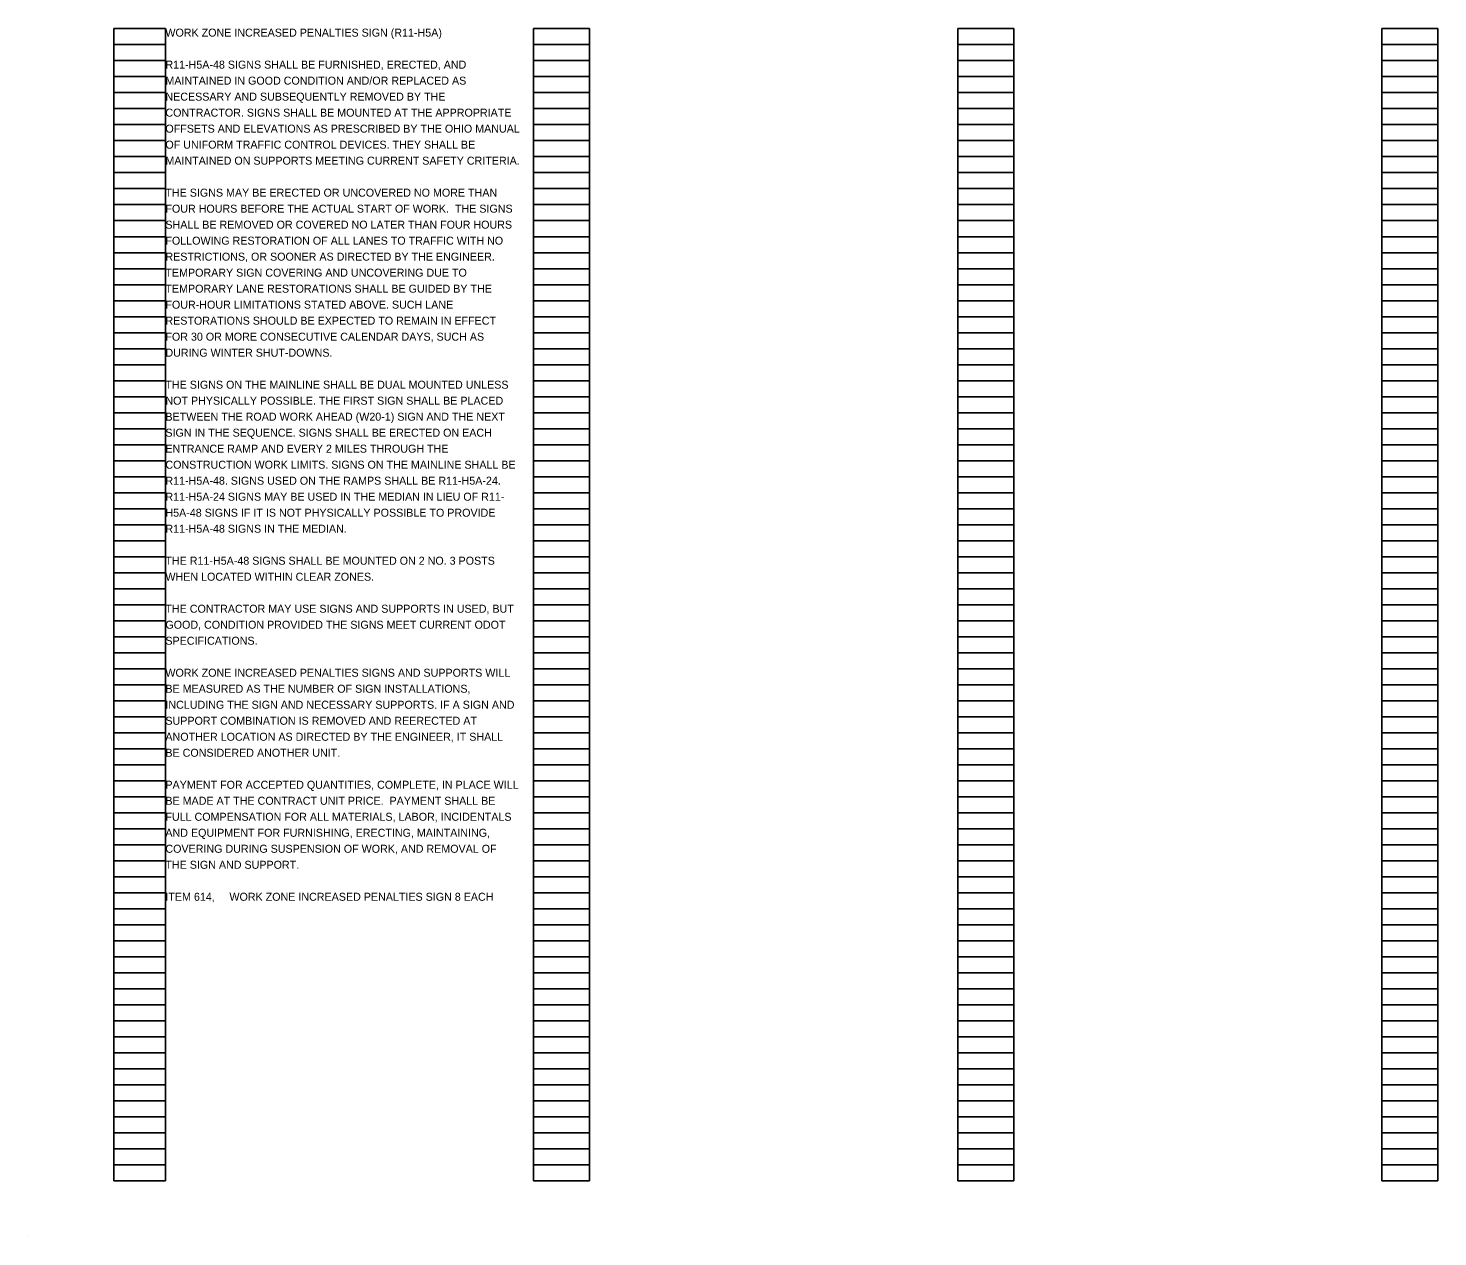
# Model space of a CAD drawing. Extents: x -71 to 34, y -17 to 40.
# Drawn here: x -70.93 to -46.27, y -17.14 to 4 of the extents above; entities that cross this region are included whole.
import ezdxf

# ---------------------------------------------------------------- set-up
doc = ezdxf.new("R2010")
doc.units = 0
doc.layers.add('SH_Data', color=7, linetype='Continuous')
doc.layers.add('SH_Text', color=7, linetype='Continuous')

msp = doc.modelspace()

# ---------------------------------------------------------------- linework, layer by layer
at = {"layer": 'SH_Data'}
for p, q in [((-69.434, -16.164), (-69.434, 3.996)), ((-69.434, 3.996), (-68.534, 3.996)), ((-68.534, -16.164), (-68.534, 3.996)), ((-62.094, -16.164), (-62.094, 3.996)), ((-62.094, 3.996), (-61.114, 3.996)), ((-61.114, -16.164), (-61.114, 3.996)), ((-54.674, -16.164), (-54.674, 3.996)), ((-54.674, 3.996), (-53.694, 3.996)), ((-53.694, -16.164), (-53.694, 3.996)), ((-47.254, -16.164), (-47.254, 3.996)), ((-47.254, 3.996), (-46.274, 3.996)), ((-46.274, -16.164), (-46.274, 3.996)), ((-69.434, 3.716), (-68.534, 3.716)), ((-62.094, 3.716), (-61.114, 3.716)), ((-54.674, 3.716), (-53.694, 3.716)), ((-47.254, 3.716), (-46.274, 3.716)), ((-69.434, 3.436), (-68.534, 3.436)), ((-62.094, 3.436), (-61.114, 3.436)), ((-54.674, 3.436), (-53.694, 3.436)), ((-47.254, 3.436), (-46.274, 3.436)), ((-69.434, 3.156), (-68.534, 3.156)), ((-62.094, 3.156), (-61.114, 3.156)), ((-54.674, 3.156), (-53.694, 3.156)), ((-47.254, 3.156), (-46.274, 3.156)), ((-69.434, 2.876), (-68.534, 2.876)), ((-62.094, 2.876), (-61.114, 2.876)), ((-54.674, 2.876), (-53.694, 2.876)), ((-47.254, 2.876), (-46.274, 2.876)), ((-69.434, 2.596), (-68.534, 2.596)), ((-62.094, 2.596), (-61.114, 2.596)), ((-54.674, 2.596), (-53.694, 2.596)), ((-47.254, 2.596), (-46.274, 2.596)), ((-69.434, 2.316), (-68.534, 2.316)), ((-62.094, 2.316), (-61.114, 2.316)), ((-54.674, 2.316), (-53.694, 2.316)), ((-47.254, 2.316), (-46.274, 2.316)), ((-69.434, 2.036), (-68.534, 2.036)), ((-62.094, 2.036), (-61.114, 2.036)), ((-54.674, 2.036), (-53.694, 2.036)), ((-47.254, 2.036), (-46.274, 2.036)), ((-69.434, 1.756), (-68.534, 1.756)), ((-62.094, 1.756), (-61.114, 1.756)), ((-54.674, 1.756), (-53.694, 1.756)), ((-47.254, 1.756), (-46.274, 1.756)), ((-69.434, 1.476), (-68.534, 1.476)), ((-62.094, 1.476), (-61.114, 1.476)), ((-54.674, 1.476), (-53.694, 1.476)), ((-47.254, 1.476), (-46.274, 1.476)), ((-69.434, 1.196), (-68.534, 1.196)), ((-62.094, 1.196), (-61.114, 1.196)), ((-54.674, 1.196), (-53.694, 1.196)), ((-47.254, 1.196), (-46.274, 1.196)), ((-69.434, 0.916), (-68.534, 0.916)), ((-62.094, 0.916), (-61.114, 0.916)), ((-54.674, 0.916), (-53.694, 0.916)), ((-47.254, 0.916), (-46.274, 0.916)), ((-69.434, 0.636), (-68.534, 0.636)), ((-62.094, 0.636), (-61.114, 0.636)), ((-54.674, 0.636), (-53.694, 0.636)), ((-47.254, 0.636), (-46.274, 0.636)), ((-69.434, 0.356), (-68.534, 0.356)), ((-62.094, 0.356), (-61.114, 0.356)), ((-54.674, 0.356), (-53.694, 0.356)), ((-47.254, 0.356), (-46.274, 0.356)), ((-69.434, 0.076), (-68.534, 0.076)), ((-62.094, 0.076), (-61.114, 0.076)), ((-54.674, 0.076), (-53.694, 0.076)), ((-47.254, 0.076), (-46.274, 0.076)), ((-69.434, -0.204), (-68.534, -0.204)), ((-62.094, -0.204), (-61.114, -0.204)), ((-54.674, -0.204), (-53.694, -0.204)), ((-47.254, -0.204), (-46.274, -0.204)), ((-69.434, -0.484), (-68.534, -0.484)), ((-62.094, -0.484), (-61.114, -0.484)), ((-54.674, -0.484), (-53.694, -0.484)), ((-47.254, -0.484), (-46.274, -0.484)), ((-69.434, -0.764), (-68.534, -0.764)), ((-62.094, -0.764), (-61.114, -0.764)), ((-54.674, -0.764), (-53.694, -0.764)), ((-47.254, -0.764), (-46.274, -0.764)), ((-69.434, -1.044), (-68.534, -1.044)), ((-62.094, -1.044), (-61.114, -1.044)), ((-54.674, -1.044), (-53.694, -1.044)), ((-47.254, -1.044), (-46.274, -1.044)), ((-69.434, -1.324), (-68.534, -1.324)), ((-62.094, -1.324), (-61.114, -1.324)), ((-54.674, -1.324), (-53.694, -1.324)), ((-47.254, -1.324), (-46.274, -1.324)), ((-69.434, -1.604), (-68.534, -1.604)), ((-62.094, -1.604), (-61.114, -1.604)), ((-54.674, -1.604), (-53.694, -1.604)), ((-47.254, -1.604), (-46.274, -1.604)), ((-69.434, -1.884), (-68.534, -1.884)), ((-62.094, -1.884), (-61.114, -1.884)), ((-54.674, -1.884), (-53.694, -1.884)), ((-47.254, -1.884), (-46.274, -1.884)), ((-69.434, -2.164), (-68.534, -2.164)), ((-62.094, -2.164), (-61.114, -2.164)), ((-54.674, -2.164), (-53.694, -2.164)), ((-47.254, -2.164), (-46.274, -2.164)), ((-69.434, -2.444), (-68.534, -2.444)), ((-62.094, -2.444), (-61.114, -2.444)), ((-54.674, -2.444), (-53.694, -2.444)), ((-47.254, -2.444), (-46.274, -2.444)), ((-69.434, -2.724), (-68.534, -2.724)), ((-62.094, -2.724), (-61.114, -2.724)), ((-54.674, -2.724), (-53.694, -2.724)), ((-47.254, -2.724), (-46.274, -2.724)), ((-69.434, -3.004), (-68.534, -3.004)), ((-62.094, -3.004), (-61.114, -3.004)), ((-54.674, -3.004), (-53.694, -3.004)), ((-47.254, -3.004), (-46.274, -3.004)), ((-69.434, -3.284), (-68.534, -3.284)), ((-62.094, -3.284), (-61.114, -3.284)), ((-54.674, -3.284), (-53.694, -3.284)), ((-47.254, -3.284), (-46.274, -3.284)), ((-69.434, -3.564), (-68.534, -3.564)), ((-62.094, -3.564), (-61.114, -3.564)), ((-54.674, -3.564), (-53.694, -3.564)), ((-47.254, -3.564), (-46.274, -3.564)), ((-69.434, -3.844), (-68.534, -3.844)), ((-62.094, -3.844), (-61.114, -3.844)), ((-54.674, -3.844), (-53.694, -3.844)), ((-47.254, -3.844), (-46.274, -3.844)), ((-69.434, -4.124), (-68.534, -4.124)), ((-62.094, -4.124), (-61.114, -4.124)), ((-54.674, -4.124), (-53.694, -4.124)), ((-47.254, -4.124), (-46.274, -4.124)), ((-69.434, -4.404), (-68.534, -4.404)), ((-62.094, -4.404), (-61.114, -4.404)), ((-54.674, -4.404), (-53.694, -4.404)), ((-47.254, -4.404), (-46.274, -4.404)), ((-69.434, -4.684), (-68.534, -4.684)), ((-62.094, -4.684), (-61.114, -4.684)), ((-54.674, -4.684), (-53.694, -4.684)), ((-47.254, -4.684), (-46.274, -4.684)), ((-69.434, -4.964), (-68.534, -4.964)), ((-62.094, -4.964), (-61.114, -4.964)), ((-54.674, -4.964), (-53.694, -4.964)), ((-47.254, -4.964), (-46.274, -4.964)), ((-69.434, -5.244), (-68.534, -5.244)), ((-62.094, -5.244), (-61.114, -5.244)), ((-54.674, -5.244), (-53.694, -5.244)), ((-47.254, -5.244), (-46.274, -5.244)), ((-69.434, -5.524), (-68.534, -5.524)), ((-62.094, -5.524), (-61.114, -5.524)), ((-54.674, -5.524), (-53.694, -5.524)), ((-47.254, -5.524), (-46.274, -5.524)), ((-69.434, -5.804), (-68.534, -5.804)), ((-62.094, -5.804), (-61.114, -5.804)), ((-54.674, -5.804), (-53.694, -5.804)), ((-47.254, -5.804), (-46.274, -5.804)), ((-69.434, -6.084), (-68.534, -6.084)), ((-62.094, -6.084), (-61.114, -6.084)), ((-54.674, -6.084), (-53.694, -6.084)), ((-47.254, -6.084), (-46.274, -6.084)), ((-69.434, -6.364), (-68.534, -6.364)), ((-62.094, -6.364), (-61.114, -6.364)), ((-54.674, -6.364), (-53.694, -6.364)), ((-47.254, -6.364), (-46.274, -6.364)), ((-69.434, -6.644), (-68.534, -6.644)), ((-62.094, -6.644), (-61.114, -6.644)), ((-54.674, -6.644), (-53.694, -6.644)), ((-47.254, -6.644), (-46.274, -6.644)), ((-69.434, -6.924), (-68.534, -6.924)), ((-62.094, -6.924), (-61.114, -6.924)), ((-54.674, -6.924), (-53.694, -6.924)), ((-47.254, -6.924), (-46.274, -6.924)), ((-69.434, -7.204), (-68.534, -7.204)), ((-62.094, -7.204), (-61.114, -7.204)), ((-54.674, -7.204), (-53.694, -7.204)), ((-47.254, -7.204), (-46.274, -7.204)), ((-69.434, -7.484), (-68.534, -7.484)), ((-62.094, -7.484), (-61.114, -7.484)), ((-54.674, -7.484), (-53.694, -7.484)), ((-47.254, -7.484), (-46.274, -7.484)), ((-69.434, -7.764), (-68.534, -7.764)), ((-62.094, -7.764), (-61.114, -7.764)), ((-54.674, -7.764), (-53.694, -7.764)), ((-47.254, -7.764), (-46.274, -7.764)), ((-69.434, -8.044), (-68.534, -8.044)), ((-62.094, -8.044), (-61.114, -8.044)), ((-54.674, -8.044), (-53.694, -8.044)), ((-47.254, -8.044), (-46.274, -8.044)), ((-69.434, -8.324), (-68.534, -8.324)), ((-62.094, -8.324), (-61.114, -8.324)), ((-54.674, -8.324), (-53.694, -8.324)), ((-47.254, -8.324), (-46.274, -8.324)), ((-69.434, -8.604), (-68.534, -8.604)), ((-62.094, -8.604), (-61.114, -8.604)), ((-54.674, -8.604), (-53.694, -8.604)), ((-47.254, -8.604), (-46.274, -8.604)), ((-69.434, -8.884), (-68.534, -8.884)), ((-62.094, -8.884), (-61.114, -8.884)), ((-54.674, -8.884), (-53.694, -8.884)), ((-47.254, -8.884), (-46.274, -8.884)), ((-69.434, -9.164), (-68.534, -9.164)), ((-62.094, -9.164), (-61.114, -9.164)), ((-54.674, -9.164), (-53.694, -9.164)), ((-47.254, -9.164), (-46.274, -9.164)), ((-69.434, -9.444), (-68.534, -9.444)), ((-62.094, -9.444), (-61.114, -9.444)), ((-54.674, -9.444), (-53.694, -9.444)), ((-47.254, -9.444), (-46.274, -9.444)), ((-69.434, -9.724), (-68.534, -9.724)), ((-62.094, -9.724), (-61.114, -9.724)), ((-54.674, -9.724), (-53.694, -9.724)), ((-47.254, -9.724), (-46.274, -9.724)), ((-69.434, -10.004), (-68.534, -10.004)), ((-62.094, -10.004), (-61.114, -10.004)), ((-54.674, -10.004), (-53.694, -10.004)), ((-47.254, -10.004), (-46.274, -10.004)), ((-69.434, -10.284), (-68.534, -10.284)), ((-62.094, -10.284), (-61.114, -10.284)), ((-54.674, -10.284), (-53.694, -10.284)), ((-47.254, -10.284), (-46.274, -10.284)), ((-69.434, -10.564), (-68.534, -10.564)), ((-62.094, -10.564), (-61.114, -10.564)), ((-54.674, -10.564), (-53.694, -10.564)), ((-47.254, -10.564), (-46.274, -10.564)), ((-69.434, -10.844), (-68.534, -10.844)), ((-62.094, -10.844), (-61.114, -10.844)), ((-54.674, -10.844), (-53.694, -10.844)), ((-47.254, -10.844), (-46.274, -10.844)), ((-69.434, -11.124), (-68.534, -11.124)), ((-62.094, -11.124), (-61.114, -11.124)), ((-54.674, -11.124), (-53.694, -11.124)), ((-47.254, -11.124), (-46.274, -11.124)), ((-69.434, -11.404), (-68.534, -11.404)), ((-62.094, -11.404), (-61.114, -11.404)), ((-54.674, -11.404), (-53.694, -11.404)), ((-47.254, -11.404), (-46.274, -11.404)), ((-69.434, -11.684), (-68.534, -11.684)), ((-62.094, -11.684), (-61.114, -11.684)), ((-54.674, -11.684), (-53.694, -11.684)), ((-47.254, -11.684), (-46.274, -11.684)), ((-69.434, -11.964), (-68.534, -11.964)), ((-62.094, -11.964), (-61.114, -11.964)), ((-54.674, -11.964), (-53.694, -11.964)), ((-47.254, -11.964), (-46.274, -11.964)), ((-69.434, -12.244), (-68.534, -12.244)), ((-62.094, -12.244), (-61.114, -12.244)), ((-54.674, -12.244), (-53.694, -12.244)), ((-47.254, -12.244), (-46.274, -12.244)), ((-69.434, -12.524), (-68.534, -12.524)), ((-62.094, -12.524), (-61.114, -12.524)), ((-54.674, -12.524), (-53.694, -12.524)), ((-47.254, -12.524), (-46.274, -12.524)), ((-69.434, -12.804), (-68.534, -12.804)), ((-62.094, -12.804), (-61.114, -12.804)), ((-54.674, -12.804), (-53.694, -12.804)), ((-47.254, -12.804), (-46.274, -12.804)), ((-69.434, -13.084), (-68.534, -13.084)), ((-62.094, -13.084), (-61.114, -13.084)), ((-54.674, -13.084), (-53.694, -13.084)), ((-47.254, -13.084), (-46.274, -13.084)), ((-69.434, -13.364), (-68.534, -13.364)), ((-62.094, -13.364), (-61.114, -13.364)), ((-54.674, -13.364), (-53.694, -13.364)), ((-47.254, -13.364), (-46.274, -13.364)), ((-69.434, -13.644), (-68.534, -13.644)), ((-62.094, -13.644), (-61.114, -13.644)), ((-54.674, -13.644), (-53.694, -13.644)), ((-47.254, -13.644), (-46.274, -13.644)), ((-69.434, -13.924), (-68.534, -13.924)), ((-62.094, -13.924), (-61.114, -13.924)), ((-54.674, -13.924), (-53.694, -13.924)), ((-47.254, -13.924), (-46.274, -13.924)), ((-69.434, -14.204), (-68.534, -14.204)), ((-62.094, -14.204), (-61.114, -14.204)), ((-54.674, -14.204), (-53.694, -14.204)), ((-47.254, -14.204), (-46.274, -14.204)), ((-69.434, -14.484), (-68.534, -14.484)), ((-62.094, -14.484), (-61.114, -14.484)), ((-54.674, -14.484), (-53.694, -14.484)), ((-47.254, -14.484), (-46.274, -14.484)), ((-69.434, -14.764), (-68.534, -14.764)), ((-62.094, -14.764), (-61.114, -14.764)), ((-54.674, -14.764), (-53.694, -14.764)), ((-47.254, -14.764), (-46.274, -14.764)), ((-69.434, -15.044), (-68.534, -15.044)), ((-62.094, -15.044), (-61.114, -15.044)), ((-54.674, -15.044), (-53.694, -15.044)), ((-47.254, -15.044), (-46.274, -15.044)), ((-69.434, -15.324), (-68.534, -15.324)), ((-62.094, -15.324), (-61.114, -15.324)), ((-54.674, -15.324), (-53.694, -15.324)), ((-47.254, -15.324), (-46.274, -15.324)), ((-69.434, -15.604), (-68.534, -15.604)), ((-62.094, -15.604), (-61.114, -15.604)), ((-54.674, -15.604), (-53.694, -15.604)), ((-47.254, -15.604), (-46.274, -15.604)), ((-69.434, -15.884), (-68.534, -15.884)), ((-62.094, -15.884), (-61.114, -15.884)), ((-54.674, -15.884), (-53.694, -15.884)), ((-47.254, -15.884), (-46.274, -15.884)), ((-69.434, -16.164), (-68.534, -16.164)), ((-62.094, -16.164), (-61.114, -16.164)), ((-54.674, -16.164), (-53.694, -16.164)), ((-47.254, -16.164), (-46.274, -16.164)), ((-70.934, -17.144), (-70.934, -17.144))]:
    msp.add_line(p, q, dxfattribs=at)

# ---------------------------------------------------------------- texts
at = {"layer": 'SH_Text'}
for s, p in [('WORK ZONE INCREASED PENALTIES SIGN (R11-H5A)', (-68.534, 3.856)), ('R11-H5A-48 SIGNS SHALL BE FURNISHED, ERECTED, AND ', (-68.534, 3.296)), ('MAINTAINED IN GOOD CONDITION AND/OR REPLACED AS ', (-68.534, 3.016)), ('NECESSARY AND SUBSEQUENTLY REMOVED BY THE ', (-68.534, 2.736)), ('CONTRACTOR. SIGNS SHALL BE MOUNTED AT THE APPROPRIATE ', (-68.534, 2.456)), ('OFFSETS AND ELEVATIONS AS PRESCRIBED BY THE OHIO MANUAL ', (-68.534, 2.176)), ('OF UNIFORM TRAFFIC CONTROL DEVICES. THEY SHALL BE ', (-68.534, 1.896)), ('MAINTAINED ON SUPPORTS MEETING CURRENT SAFETY CRITERIA.', (-68.534, 1.616)), ('THE SIGNS MAY BE ERECTED OR UNCOVERED NO MORE THAN ', (-68.534, 1.056)), ('FOUR HOURS BEFORE THE ACTUAL START OF WORK.  THE SIGNS ', (-68.534, 0.776)), ('SHALL BE REMOVED OR COVERED NO LATER THAN FOUR HOURS ', (-68.534, 0.496)), ('FOLLOWING RESTORATION OF ALL LANES TO TRAFFIC WITH NO ', (-68.534, 0.216)), ('RESTRICTIONS, OR SOONER AS DIRECTED BY THE ENGINEER. ', (-68.534, -0.064)), ('TEMPORARY SIGN COVERING AND UNCOVERING DUE TO ', (-68.534, -0.344)), ('TEMPORARY LANE RESTORATIONS SHALL BE GUIDED BY THE ', (-68.534, -0.624)), ('FOUR-HOUR LIMITATIONS STATED ABOVE. SUCH LANE ', (-68.534, -0.904)), ('RESTORATIONS SHOULD BE EXPECTED TO REMAIN IN EFFECT ', (-68.534, -1.184)), ('FOR 30 OR MORE CONSECUTIVE CALENDAR DAYS, SUCH AS ', (-68.534, -1.464)), ('DURING WINTER SHUT-DOWNS.', (-68.534, -1.744)), ('THE SIGNS ON THE MAINLINE SHALL BE DUAL MOUNTED UNLESS ', (-68.534, -2.304)), ('NOT PHYSICALLY POSSIBLE. THE FIRST SIGN SHALL BE PLACED ', (-68.534, -2.584)), ('BETWEEN THE ROAD WORK AHEAD (W20-1) SIGN AND THE NEXT ', (-68.534, -2.864)), ('SIGN IN THE SEQUENCE. SIGNS SHALL BE ERECTED ON EACH ', (-68.534, -3.144)), ('ENTRANCE RAMP AND EVERY 2 MILES THROUGH THE ', (-68.534, -3.424)), ('CONSTRUCTION WORK LIMITS. SIGNS ON THE MAINLINE SHALL BE ', (-68.534, -3.704)), ('R11-H5A-48. SIGNS USED ON THE RAMPS SHALL BE R11-H5A-24. ', (-68.534, -3.984)), ('R11-H5A-24 SIGNS MAY BE USED IN THE MEDIAN IN LIEU OF R11-', (-68.534, -4.264)), ('H5A-48 SIGNS IF IT IS NOT PHYSICALLY POSSIBLE TO PROVIDE ', (-68.534, -4.544)), ('R11-H5A-48 SIGNS IN THE MEDIAN.', (-68.534, -4.824)), ('THE R11-H5A-48 SIGNS SHALL BE MOUNTED ON 2 NO. 3 POSTS ', (-68.534, -5.384)), ('WHEN LOCATED WITHIN CLEAR ZONES. ', (-68.534, -5.664)), ('THE CONTRACTOR MAY USE SIGNS AND SUPPORTS IN USED, BUT ', (-68.534, -6.224)), ('GOOD, CONDITION PROVIDED THE SIGNS MEET CURRENT ODOT ', (-68.534, -6.504)), ('SPECIFICATIONS.', (-68.534, -6.784)), ('WORK ZONE INCREASED PENALTIES SIGNS AND SUPPORTS WILL ', (-68.534, -7.344)), ('BE MEASURED AS THE NUMBER OF SIGN INSTALLATIONS, ', (-68.534, -7.624)), ('INCLUDING THE SIGN AND NECESSARY SUPPORTS. IF A SIGN AND ', (-68.534, -7.904)), ('SUPPORT COMBINATION IS REMOVED AND REERECTED AT ', (-68.534, -8.184)), ('ANOTHER LOCATION AS DIRECTED BY THE ENGINEER, IT SHALL ', (-68.534, -8.464)), ('BE CONSIDERED ANOTHER UNIT.', (-68.534, -8.744)), ('PAYMENT FOR ACCEPTED QUANTITIES, COMPLETE, IN PLACE WILL ', (-68.534, -9.304)), ('BE MADE AT THE CONTRACT UNIT PRICE.  PAYMENT SHALL BE ', (-68.534, -9.584)), ('FULL COMPENSATION FOR ALL MATERIALS, LABOR, INCIDENTALS ', (-68.534, -9.864)), ('AND EQUIPMENT FOR FURNISHING, ERECTING, MAINTAINING, ', (-68.534, -10.144)), ('COVERING DURING SUSPENSION OF WORK, AND REMOVAL OF ', (-68.534, -10.424)), ('THE SIGN AND SUPPORT.', (-68.534, -10.704)), ('ITEM 614,', (-68.534, -11.264)), ('WORK ZONE INCREASED PENALTIES SIGN 8 EACH', (-67.414, -11.264))]:
    msp.add_text(s, height=0.14, dxfattribs=at).set_placement(p)

doc.saveas('drawing.dxf')
